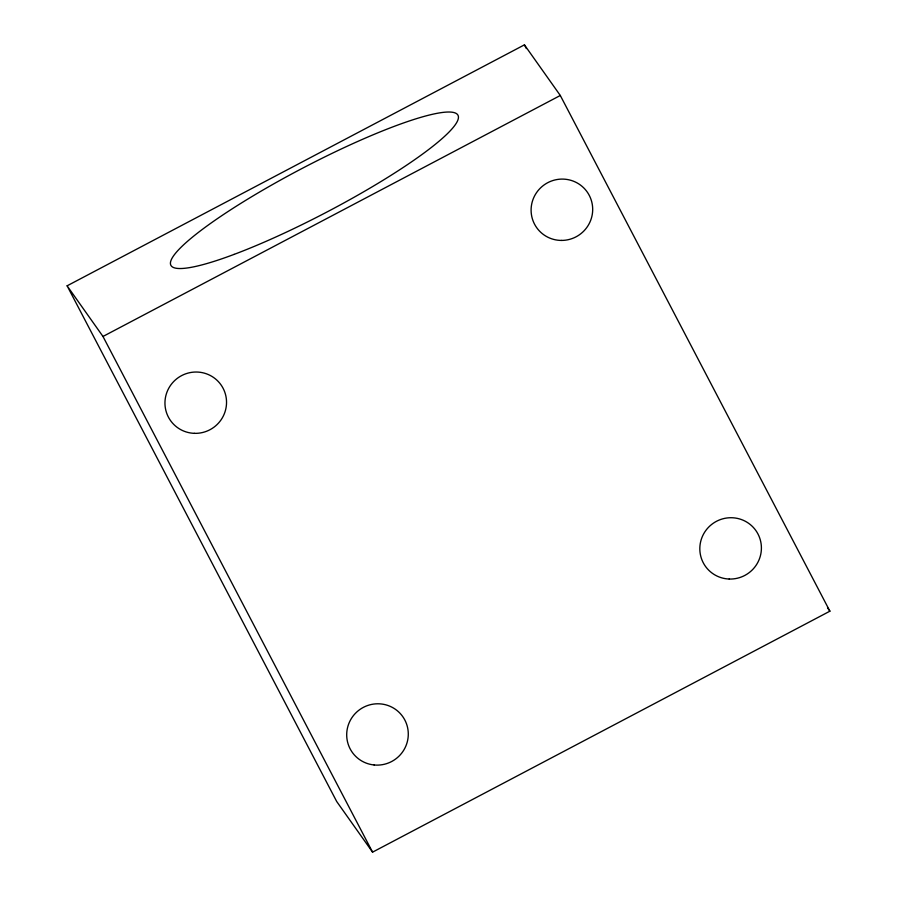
<?xml version="1.0" encoding="UTF-8"?>
<svg xmlns="http://www.w3.org/2000/svg" width="897" height="897" viewBox="0 0 897 897"><rect width="100%" height="100%" fill="white"/><g stroke="black" fill="none" stroke-linecap="round" stroke-linejoin="round"><path stroke-width="1.35" d="M67.107 285.818L524.431 44.85L560.3 95.486L829.893 611.182L372.569 852.15L336.7 801.514L67.107 285.818L102.976 336.465L372.569 852.15M102.976 336.465L560.3 95.486M827.505 607.807L829.893 611.182M524.431 44.85L526.371 48.573M234.106 254.389A161.976 25.06 -27.6 0 0 458.109 119.346A161.976 25.06 -27.6 0 0 251.093 197.071A161.976 25.06 -27.6 0 0 234.106 254.389M561.612 240.43A30.924 30.543 -35.3 0 0 588.701 194.346A30.924 30.543 -35.3 0 0 535.363 194.492A30.924 30.543 -35.3 0 0 561.612 240.43M729.194 579.036A30.924 30.543 -35.3 0 0 757.965 533.973A30.924 30.543 -35.3 0 0 704.683 532.145A30.924 30.543 -35.3 0 0 729.194 579.036M374.116 764.973A30.924 30.543 -35.3 0 0 405.691 721.793A30.924 30.543 -35.3 0 0 352.667 716.591A30.924 30.543 -35.3 0 0 374.116 764.973M194.324 433.341A30.924 30.543 -35.3 0 0 223.095 388.278A30.924 30.543 -35.3 0 0 169.813 386.45A30.924 30.543 -35.3 0 0 194.324 433.341"/></g></svg>
